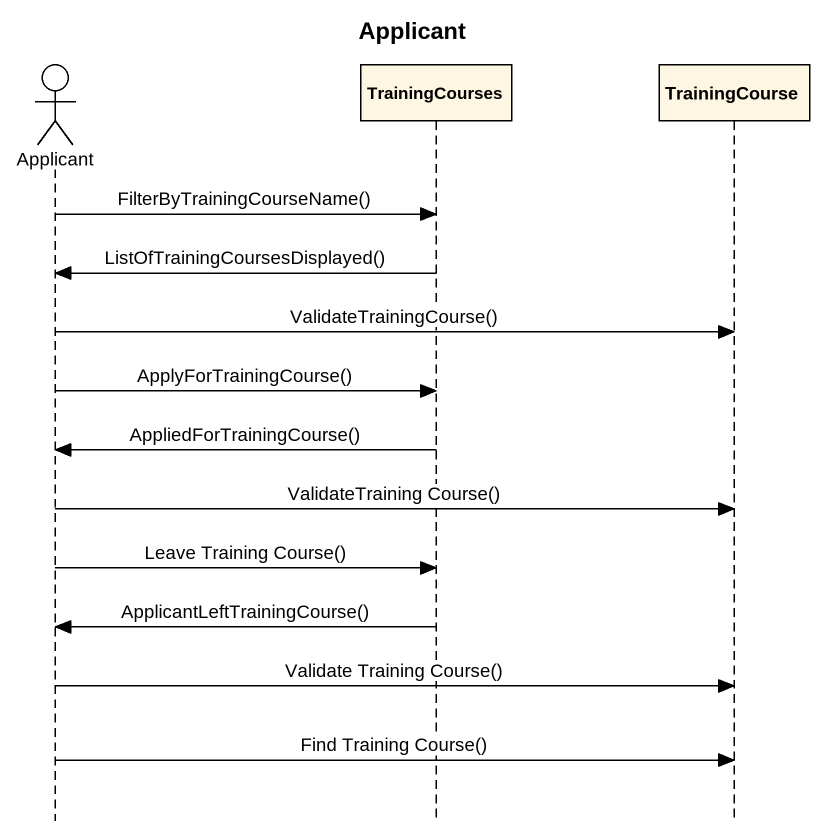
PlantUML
@startuml
title Applicant
hide footbox
actor Applicant
participant TrainingCourses
participant TrainingCourse

Applicant -> TrainingCourses : FilterByTrainingCourseName()
TrainingCourses -> Applicant : ListOfTrainingCoursesDisplayed()
Applicant -> TrainingCourse : ValidateTrainingCourse()
Applicant -> TrainingCourses : ApplyForTrainingCourse()
TrainingCourses -> Applicant : AppliedForTrainingCourse()
Applicant -> TrainingCourse : ValidateTraining Course()
Applicant -> TrainingCourses : Leave Training Course()
TrainingCourses -> Applicant : ApplicantLeftTrainingCourse()
Applicant -> TrainingCourse : Validate Training Course()
Applicant -> TrainingCourse : Find Training Course()
@enduml
